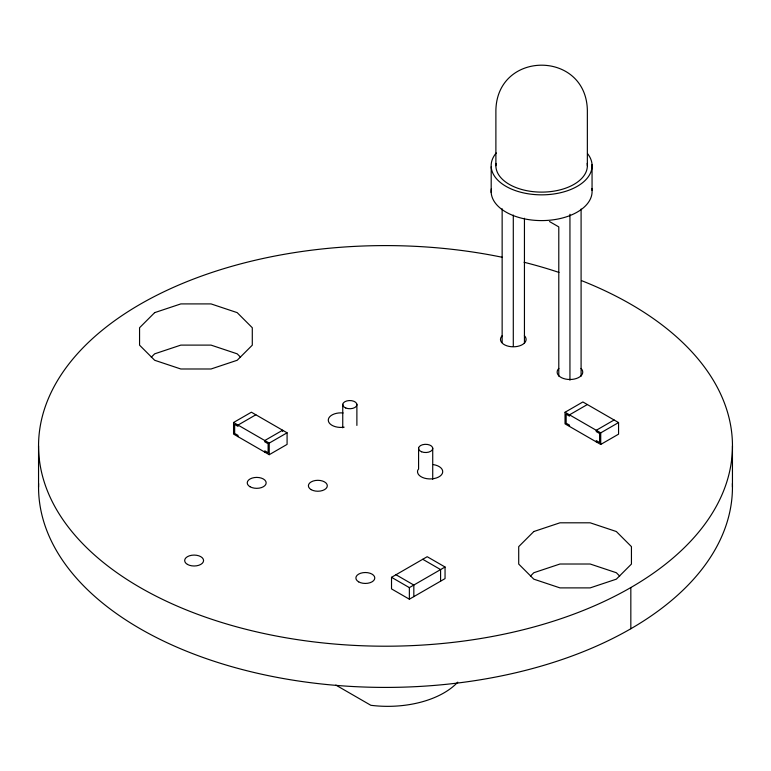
<?xml version="1.0" encoding="UTF-8"?>
<svg xmlns="http://www.w3.org/2000/svg" width="771" height="771" viewBox="0 0 771 771"><rect width="100%" height="100%" fill="white"/><g stroke="black" fill="none" stroke-linecap="round" stroke-linejoin="round"><path stroke-width="1.16" d="M151.309 357.185L154.663 353.831L180.828 345.109L211.032 345.109L237.189 353.831L240.542 357.185M530.458 576.091L533.811 572.728L559.968 564.015L590.172 564.015L616.337 572.728L619.691 576.091M233.555 422.498L251.394 412.206L287.082 432.801L287.082 444.395L269.233 454.697L233.555 434.092L233.555 422.498L269.233 443.103L287.082 432.801M255.856 414.779L238.008 425.081L238.008 426.363L234.663 424.435L234.663 433.447L238.008 435.374L238.008 436.665M565.037 412.263L582.876 401.961L618.564 422.566L618.564 434.16L600.725 444.453L565.037 423.857L565.037 412.263L600.725 432.868L618.564 422.566M587.338 404.544L569.499 414.837L569.499 416.128L566.155 414.2L566.155 423.212L569.499 425.139L569.499 426.43M614.101 419.993L596.262 430.295L596.262 431.577L599.607 433.514L599.607 442.525L596.262 440.598L596.262 441.879M391.523 577.315L427.201 556.71L445.05 567.013L445.05 578.607L409.362 599.202L391.523 588.899L391.523 577.315L409.362 587.618L445.05 567.013M549.511 221.547L558.792 226.905L558.792 376.094M422.749 559.283L440.588 569.586L440.588 581.18M395.986 574.742L413.825 585.044L413.825 596.629M335.819 685.072L370.841 705.292A79.48 45.894 0 0 0 457.781 682.142M732.45 445.898L732.45 487.108M630.832 587.541L630.832 628.741M600.725 432.868L600.725 444.453M592.051 164.609L592.051 190.36M587.357 165.707L587.357 110.34C586.191 50.144 497.054 50.144 495.888 110.34L495.888 165.707M581.093 209.018L581.093 376.132M569.942 214.251L569.942 380.161M524.444 218.26L524.444 343.384M513.293 215.07L513.293 346.218M502.143 208.768L502.143 342.218M491.194 166.796L491.194 192.557M432.724 448.067L432.724 479.292M418.586 448.067L418.586 469.202M409.362 587.618L409.362 599.202M356.886 404.283L356.886 425.419M342.748 404.283L342.748 427.818M282.62 431.519L282.62 430.228L264.771 440.53L264.771 441.812L268.125 443.749L268.125 452.76L264.771 450.833L264.771 452.114M269.233 443.103L269.233 454.697M38.55 445.898L38.55 487.108M581.575 280.644A346.95 200.306 0 0 1 561.606 618.487A346.95 200.306 0 0 1 40.102 464.817A346.95 200.306 0 0 1 502.249 257.273M524.068 262.256A346.95 200.306 0 0 1 558.975 272.423M732.392 483.533A346.95 200.306 0 0 1 385.5 687.414A346.95 200.306 0 0 1 38.608 483.533M524.386 335.713A12.808 7.392 0 0 1 513.293 346.805A12.808 7.392 0 0 1 502.2 335.713M581.035 368.422A12.808 7.392 0 0 1 569.942 379.505A12.808 7.392 0 0 1 558.85 368.422M433.369 464.614A12.615 7.286 0 0 1 442.294 473.539A12.615 7.286 0 0 1 426.845 478.685A12.615 7.286 0 0 1 417.921 469.77M344.155 427.182A12.615 7.286 0 0 1 328.292 420.455A12.615 7.286 0 0 1 343.114 412.977M591.82 188.461A50.462 29.134 0 0 1 541.868 220.593A50.462 29.134 0 0 1 491.378 188.741M587.483 153.554A50.462 29.134 0 0 1 541.04 194.841A50.462 29.134 0 0 1 496.254 152.947M587.184 163.404A45.73 26.407 0 0 1 541.618 192.114A45.73 26.407 0 0 1 496.061 163.404M154.663 312.631L139.561 327.733L139.561 345.167L154.663 360.269L180.828 368.991L211.032 368.991L237.189 360.269L252.29 345.167L252.29 327.733L237.189 312.631L211.032 303.909L180.828 303.909L154.663 312.631M533.811 531.527L518.71 546.629L518.71 564.064L533.811 579.166L559.968 587.888L590.172 587.888L616.337 579.166L631.439 564.064L631.439 546.629L616.337 531.527L590.172 522.805L559.968 522.805L533.811 531.527M311.166 489.643A9.464 5.464 0 0 0 326.991 487.195A9.464 5.464 0 0 0 315.406 480.497A9.464 5.464 0 0 0 311.166 489.643M187.43 564.401A9.464 5.464 0 0 0 203.255 561.953A9.464 5.464 0 0 0 191.671 555.265A9.464 5.464 0 0 0 187.43 564.401M250.006 486.732A9.464 5.464 0 0 0 265.841 484.284A9.464 5.464 0 0 0 254.257 477.586A9.464 5.464 0 0 0 250.006 486.732M358.65 581.845A9.464 5.464 0 0 0 374.475 579.397A9.464 5.464 0 0 0 362.89 572.708A9.464 5.464 0 0 0 358.65 581.845M421.583 451.777A7.093 4.096 0 0 0 432.724 448.78A7.093 4.096 0 0 0 422.653 444.703A7.093 4.096 0 0 0 421.583 451.777M345.755 407.994A7.093 4.096 0 0 0 356.886 404.997A7.093 4.096 0 0 0 346.825 400.93A7.093 4.096 0 0 0 345.755 407.994"/></g></svg>
